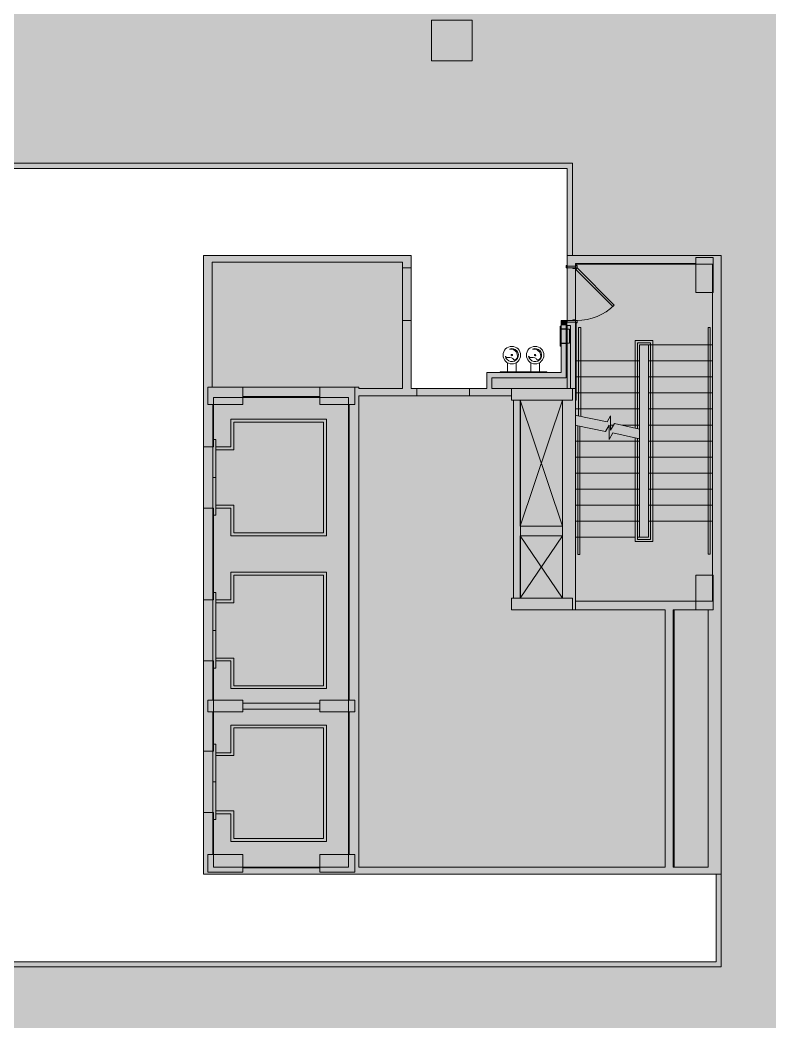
# Model space of a CAD drawing. Header units: inches. Extents: x 0 to 2024, y 708 to 2055.
# Drawn here: x 1505 to 2024, y 708 to 1400 of the extents above; entities that cross this region are included whole.
import ezdxf

# ---------------------------------------------------------------- set-up
doc = ezdxf.new("R2010")
doc.units = ezdxf.units.IN
doc.header["$MEASUREMENT"] = 0
for name, color, linetype, lineweight in [('A-DETL', 90, 'Continuous', 9), ('A-DETL-GENF', 92, 'Continuous', 9), ('A-DOOR', 31, 'Continuous', 13), ('A-WALL', 113, 'Continuous', 13), ('A-WALL-PATT', 111, 'Continuous', 13), ('B-CL', 7, 'Continuous', 9), ('CORE', 7, 'Continuous', 9), ('I-WALL', 2, 'Continuous', 13), ('Victor Bldg - 6th Floor_LINK_dwg', 8, 'Continuous', 9)]:
    doc.layers.add(name, color=color, linetype=linetype, lineweight=lineweight)

# ---------------------------------------------------------------- blocks, each defined once
blk = doc.blocks.new('Victor Bldg - 6th Floor_LINK_dwg-6972721-Level XX  CONSTRUCTION')
at = {"layer": 'B-CL', "flags": 128}
for points in [[(1968.5, 1212.5), (1980.5, 1212.5), (1980.5, 1236.5), (1968.5, 1236.5), (1968.5, 1212.5), (1968.5, 1236.5), (1980.5, 1236.5), (1980.5, 1212.5)], [(1657.5, 1147.5), (1657.5, 1135.5), (1633.5, 1135.5), (1633.5, 1147.5)], [(1734.5, 1147.5), (1734.5, 1135.5), (1710.5, 1135.5), (1710.5, 1147.5)], [(1842, 1146.5), (1884, 1146.5), (1884, 1138.5), (1842, 1138.5)], [(1968.5, 994.5), (1980.5, 994.5), (1980.5, 1018.5), (1968.5, 1018.5), (1968.5, 994.5), (1968.5, 1018.5), (1980.5, 1018.5), (1980.5, 994.5)], [(1842, 1002.5), (1884, 1002.5), (1884, 994.5), (1842, 994.5)], [(1633.5, 924.5), (1657.5, 924.5), (1657.5, 932.5), (1633.5, 932.5)], [(1710.5, 924.5), (1734.5, 924.5), (1734.5, 932.5), (1710.5, 932.5)], [(1657.5, 826.5), (1657.5, 814.5), (1633.5, 814.5), (1633.5, 826.5)], [(1734.5, 826.5), (1734.5, 814.5), (1710.5, 814.5), (1710.5, 826.5)]]:
    blk.add_lwpolyline(points, close=True, dxfattribs=at)
at = {"layer": 'CORE'}
for p, q in [((1968.5, 1232.5), (1927.99, 1232.5)), ((1980, 1212.5), (1980, 1018.5)), ((1773.13, 1193.38), (1767.13, 1193.38)), ((1980, 1176.5), (1935.99, 1176.5)), ((1839.25, 1158), (1839.25, 1164.3)), ((1845.25, 1158), (1845.25, 1164.3)), ((1855.25, 1158), (1855.25, 1164.3)), ((1861.25, 1158), (1861.25, 1164.3)), ((1929.99, 1165.5), (1885.99, 1165.5)), ((1980, 1165.5), (1935.99, 1165.5)), ((1929.99, 1154.5), (1885.99, 1154.5)), ((1980, 1154.5), (1935.99, 1154.5)), ((1929.99, 1143.5), (1885.99, 1143.5)), ((1980, 1143.5), (1935.99, 1143.5)), ((1657.5, 1141), (1710.5, 1141)), ((1730.62, 1135.5), (1730.62, 932.5)), ((1843.49, 1138.5), (1843.49, 1002.5)), ((1929.99, 1132.5), (1885.99, 1132.5)), ((1980, 1132.5), (1935.99, 1132.5)), ((1912.1, 1121.5), (1910.09, 1121.5)), ((1929.99, 1121.5), (1917.76, 1121.5)), ((1980, 1121.5), (1935.99, 1121.5)), ((1929.99, 1110.5), (1885.99, 1110.5)), ((1980, 1110.5), (1935.99, 1110.5)), ((1929.99, 1099.5), (1885.99, 1099.5)), ((1980, 1099.5), (1935.99, 1099.5)), ((1929.99, 1088.5), (1885.99, 1088.5)), ((1980, 1088.5), (1935.99, 1088.5)), ((1929.99, 1077.5), (1885.99, 1077.5)), ((1980, 1077.5), (1935.99, 1077.5)), ((1929.99, 1066.5), (1885.99, 1066.5)), ((1980, 1066.5), (1935.99, 1066.5)), ((1929.99, 1055.5), (1885.99, 1055.5)), ((1980, 1055.5), (1935.99, 1055.5)), ((1926.99, 1044.5), (1885.99, 1044.5)), ((1885.99, 994.5), (1884, 994.5)), ((1710.5, 930.5), (1657.5, 930.5)), ((1710.5, 926.5), (1657.5, 926.5)), ((1730.62, 924.5), (1730.62, 826.5)), ((1710.5, 817.5), (1657.5, 817.5))]:
    blk.add_line(p, q, dxfattribs=at)
at = {"layer": 'CORE', "flags": 128}
for points in [[(1630.5, 1064.5), (1630.5, 1106.5), (1630.5, 1238), (1773.13, 1238), (1773.13, 1229.38)], [(1767.13, 1229.38), (1767.13, 1193.38), (1767.13, 1146.5), (1737.12, 1146.5), (1737.12, 1147.5), (1636.5, 1147.5), (1636.5, 1233.38), (1767.13, 1233.38), (1767.13, 1229.38), (1773.13, 1229.38), (1773.13, 1193.38), (1773.13, 1146.5), (1777.13, 1146.5)], [(1986, 1238), (1880.36, 1238), (1880.36, 1229.38)], [(1962.63, 1232.5), (1885.99, 1232.5), (1885.99, 1229.38), (1885.99, 1193.38), (1885.99, 1000.5), (1968.5, 1000.5), (1885.99, 1000.5)], [(1986, 994.5), (1986, 1238), (1986, 994.5), (1986, 857.5)], [(1880.36, 1193.38), (1880.36, 1229.38), (1885.99, 1229.38)], [(1885.99, 1193.38), (1876.12, 1193.38), (1876.12, 1187.5), (1876.12, 1177.5), (1876.12, 1157.5), (1825.13, 1157.5), (1825.13, 1146.5), (1813.13, 1146.5)], [(1876.12, 1189.31), (1875.46, 1189.31), (1875.46, 1175.69), (1876.12, 1175.69)], [(1875.46, 1177.69), (1881.95, 1177.69), (1881.95, 1187.31), (1875.46, 1187.31)], [(1882.49, 1146.5), (1882.49, 1189.88), (1879.62, 1189.88), (1879.62, 1187.5), (1876.12, 1187.5)], [(1888.04, 1127.64), (1888.04, 1188.5), (1889.59, 1188.5), (1889.59, 1127.32)], [(1876.12, 1177.5), (1879.62, 1177.5), (1879.62, 1154), (1828.63, 1154), (1828.63, 1146.5), (1842, 1146.5)], [(1926.94, 1119.29), (1926.94, 1179.5), (1939.05, 1179.5), (1939.05, 1041.5), (1926.94, 1041.5), (1926.94, 1112.56)], [(1928.49, 1112.24), (1928.49, 1043), (1937.49, 1043), (1937.49, 1178), (1928.49, 1178), (1928.49, 1118.97)], [(1928.55, 1044.5), (1929.99, 1044.5), (1929.99, 1176.5), (1929.99, 1044.5), (1935.99, 1044.5), (1935.99, 1176.5), (1929.99, 1176.5), (1935.99, 1176.5), (1935.99, 1044.5), (1929.99, 1044.5)], [(1866.25, 1157.5), (1866.25, 1158), (1834.25, 1158), (1834.25, 1157.5)], [(1813.13, 1141.5), (1813.13, 1146.5), (1777.13, 1146.5), (1777.13, 1141.5), (1813.13, 1141.5), (1821.25, 1141.5), (1842, 1141.5)], [(1947.63, 994.5), (1885.99, 994.5), (1885.99, 1146.5), (1884, 1146.5)], [(1630.5, 1106.5), (1637, 1106.5), (1637, 1135.5)], [(1888.12, 994.5), (1947.63, 994.5), (1947.63, 818), (1737.12, 818), (1737.12, 1141.5), (1777.13, 1141.5)], [(1847.99, 1052), (1876.99, 1052), (1847.99, 1138.5), (1847.99, 1052), (1876.99, 1138.5), (1876.99, 1002.5)], [(1886.49, 1127.97), (1907.63, 1123.59), (1910.09, 1127.84), (1910.09, 1118.01), (1912.71, 1122.55), (1929.99, 1118.66)], [(1886.49, 1121.23), (1906.53, 1117.08), (1908.98, 1121.33), (1908.98, 1111.5), (1911.6, 1116.05), (1929.99, 1111.93)], [(1889.04, 1120.59), (1889.04, 1032.5), (1887.49, 1032.5), (1887.49, 1120.91)], [(1637, 924.5), (1637, 897.5), (1630.5, 897.5), (1630.5, 959.5), (1630.5, 1001.5), (1630.5, 1064.5), (1637, 1064.5), (1637, 1001.5), (1630.5, 1001.5)], [(1847.99, 1002.5), (1876.99, 1002.5), (1847.99, 1045.5), (1847.99, 1002.5), (1876.99, 1045.5), (1847.99, 1045.5)], [(1986, 994.87), (1986, 813), (1630.5, 813), (1630.5, 855.5), (1630.5, 897.5)], [(1970.5, 994.5), (1953, 994.5), (1977, 994.5), (1977, 818), (1953, 818), (1953, 994.5)], [(1637, 932.5), (1637, 959.5), (1630.5, 959.5)], [(1637, 826.5), (1637, 855.5), (1630.5, 855.5)]]:
    blk.add_lwpolyline(points, dxfattribs=at)
for points in [[(1978.5, 1188.5), (1976.95, 1188.5), (1976.95, 1032.93), (1978.5, 1032.93)], [(1715, 1125.5), (1649.28, 1125.5), (1649.28, 1106.5), (1639, 1106.5), (1639, 1064.5), (1649.28, 1064.5), (1649.28, 1045.5), (1715, 1045.5)], [(1713, 1123.5), (1651.28, 1123.5), (1651.28, 1104.5), (1639, 1104.5), (1639, 1066.5), (1651.28, 1066.5), (1651.28, 1047.5), (1713, 1047.5)], [(1637, 1111.46), (1639, 1111.46), (1639, 1085.5), (1637, 1085.5)], [(1637, 1059.54), (1639, 1059.54), (1639, 1085.5), (1637, 1085.5)], [(1715, 1020.5), (1649.28, 1020.5), (1649.28, 1001.5), (1639, 1001.5), (1639, 959.5), (1649.28, 959.5), (1649.28, 940.5), (1715, 940.5)], [(1713, 1018.5), (1651.28, 1018.5), (1651.28, 999.5), (1639, 999.5), (1639, 961.5), (1651.28, 961.5), (1651.28, 942.5), (1713, 942.5)], [(1637, 1006.46), (1639, 1006.46), (1639, 980.5), (1637, 980.5)], [(1637, 954.54), (1639, 954.54), (1639, 980.5), (1637, 980.5)], [(1715, 915.5), (1649.28, 915.5), (1649.28, 896.5), (1639, 896.5), (1639, 854.5), (1649.28, 854.5), (1649.28, 835.5), (1715, 835.5)], [(1713, 913.5), (1651.28, 913.5), (1651.28, 894.5), (1639, 894.5), (1639, 856.5), (1651.28, 856.5), (1651.28, 837.5), (1713, 837.5)], [(1637, 902.46), (1639, 902.46), (1639, 876.5), (1637, 876.5)], [(1637, 850.54), (1639, 850.54), (1639, 876.5), (1637, 876.5)]]:
    blk.add_lwpolyline(points, close=True, dxfattribs=at)
at = {"layer": 'CORE'}
for centre, radius in [((1842.25, 1169.5), 6), ((1842.25, 1169.5), 0.5), ((1858.25, 1169.5), 6), ((1858.25, 1169.5), 0.5)]:
    blk.add_circle(centre, radius, dxfattribs=at)
for centre, radius, start, end in [((1842.25, 1169.5), 4.5, 188.26505, 112.11638), ((1841.2, 1168.76), 4.95, 0.43355, 97.45056), ((1858.25, 1169.5), 4.5, 188.26505, 112.11638), ((1857.2, 1168.76), 4.95, 0.43355, 97.45056), ((1839.35, 1169.38), 1.64, 198.80257, 285.2052), ((1840.77, 1164.97), 3, 23.61373, 109.26333), ((1843.58, 1168.74), 2.57, 268.70685, 1.19988), ((1855.35, 1169.38), 1.64, 198.80257, 285.2052), ((1856.77, 1164.97), 3, 23.61373, 109.26333), ((1859.58, 1168.74), 2.57, 268.70685, 1.19988)]:
    blk.add_arc(centre, radius, start, end, dxfattribs=at)
blk = doc.blocks.new('Door - Single - Solid Door-7070626-Level XX  CONSTRUCTION')
at = {"layer": 'A-DOOR'}
h = blk.add_hatch(color=250, dxfattribs=at)
h.paths.add_polyline_path([(23.62, 3.34), (23.62, 3.84), (22.12, 3.84), (22.12, 2.34), (21.62, 2.34), (21.62, 0.84), (22.12, 0.84), (22.12, -2.91), (23.24, -2.91), (23.24, 3.09), (23.62, 3.09)], flags=0)
h.paths.add_polyline_path([(-13.63, 2.34), (-14.13, 2.34), (-14.13, 3.84), (-15.63, 3.84), (-15.63, 3.09), (-15.26, 3.09), (-15.26, -2.91), (-15.63, -2.91), (-15.63, -3.66), (-14.13, -3.65), (-14.13, 0.84), (-13.63, 0.84)], flags=0)
at = {"layer": 'A-DOOR', "color": 8, "lineweight": 20}
for p, q in [((-14.01, 3.84), (11.45, 29.29)), ((12.42, 28.32), (-13.03, 2.87)), ((11.45, 29.29), (12.42, 28.32)), ((-15.63, 3.84), (-15.63, 3.09)), ((-14.13, 3.84), (-15.63, 3.84)), ((-14.13, 2.34), (-14.13, 3.84)), ((-13.63, 2.34), (-14.13, 2.34)), ((-14.13, -3.66), (-14.13, 0.84)), ((-14.13, 0.84), (-13.63, 0.84)), ((-13.03, 2.87), (-14.01, 3.84)), ((-13.63, 0.84), (-13.63, 2.34)), ((22.12, 2.34), (21.62, 2.34)), ((21.62, 2.34), (21.62, 0.84)), ((21.62, 0.84), (22.12, 0.84)), ((23.62, 3.84), (22.12, 3.84)), ((22.12, 3.84), (22.12, 2.34)), ((22.12, 0.84), (22.12, -2.91)), ((23.62, 3.09), (23.62, 3.84)), ((-15.63, -2.91), (-15.63, -3.66)), ((-15.63, -3.66), (-14.13, -3.66))]:
    blk.add_line(p, q, dxfattribs=at)
at = {"layer": 'A-DOOR', "lineweight": 9}
blk.add_arc((-14.01, 3.84), 36, 359.5, 45, dxfattribs=at)

msp = doc.modelspace()

# ---------------------------------------------------------------- hatches: boundary and pattern name
at = {"layer": 'A-DETL-GENF'}
h = msp.add_hatch(color=7, dxfattribs=at)
h.paths.add_polyline_path([(3.5, 707.56), (34.12, 707.56), (34.12, 728.5), (12, 728.5), (12, 716.5), (3.5, 716.5)], flags=0)
h.paths.add_polyline_path([(34.12, 814.5), (34.12, 896.5), (12, 896.5), (12, 884.5), (3.5, 884.5), (3.5, 826.5), (12, 826.5), (12, 814.5), (30, 814.5)], flags=0)
h.paths.add_polyline_path([(22.25, 982.5), (34.12, 982.5), (34.12, 1064.5), (12, 1064.5), (12, 1052.5), (3.5, 1052.5), (3.5, 994.5), (12, 994.5), (12, 982.5), (13.76, 982.5)], flags=0)
h.paths.add_polyline_path([(493, 1013.5), (517, 1013.5), (517, 1037.5), (493, 1037.5), (493, 1013.75)], flags=0)
h.paths.add_polyline_path([(24.37, 1150.5), (34.12, 1150.5), (34.12, 1206), (24.37, 1206), (24.37, 1249.75), (5.5, 1249.75), (5.5, 1242), (0, 1242), (0, 1162.5), (12, 1162.5), (12, 1150.5), (22.25, 1150.5)], flags=0)
h.paths.add_polyline_path([(22.25, 1301.25), (24.37, 1301.25), (24.37, 1355.38), (34.12, 1355.38), (34.12, 1400.5), (12, 1400.5), (12, 1387), (0, 1387), (0, 1309), (5.5, 1309), (5.5, 1301.25)], flags=0)
h.paths.add_polyline_path([(1455, 1371.5), (1455, 1399.5), (1427, 1399.5), (1427, 1371.5), (1453, 1371.5)], flags=0)
h.paths.add_polyline_path([(1815, 1371.5), (1815, 1399.5), (1787, 1399.5), (1787, 1371.5), (1813.84, 1371.5)], flags=0)
h.paths.add_polyline_path([(829, 1373.5), (853, 1373.5), (853, 1397.5), (829, 1397.5)], flags=0)
h.paths.add_polyline_path([(493, 1373.5), (517, 1373.5), (517, 1397.5), (493, 1397.5), (493, 1373.75)], flags=0)
h.paths.add_polyline_path([(1069, 1373.5), (1093, 1373.5), (1093, 1397.5), (1069, 1397.5)], flags=0)
h.paths.add_polyline_path([(12, 1486.5), (34.12, 1486.5), (34.12, 1568.5), (12, 1568.5), (12, 1555), (3.5, 1555), (3.5, 1500), (12, 1500)], flags=0)
h.paths.add_polyline_path([(24.37, 1654.5), (34.12, 1654.5), (34.12, 1736.5), (12, 1736.5), (12, 1723), (3.5, 1723), (3.5, 1668), (12, 1668), (12, 1654.5)], flags=0)
h.paths.add_polyline_path([(1787, 1731.5), (1815, 1731.5), (1815, 1759.5), (1787, 1759.5), (1787, 1733.5)], flags=0)
h.paths.add_polyline_path([(1069, 1733.5), (1093, 1733.5), (1093, 1757.5), (1069, 1757.5)], flags=0)
h.paths.add_polyline_path([(1429, 1733.5), (1453, 1733.5), (1453, 1757.5), (1429, 1757.5)], flags=0)
h.paths.add_polyline_path([(517, 1733.5), (517, 1757.5), (493, 1757.5), (493, 1733.5)], flags=0)
h.paths.add_polyline_path([(829, 1733.5), (853, 1733.5), (853, 1757.5), (829, 1757.5)], flags=0)
h.paths.add_polyline_path([(24.37, 1822.5), (34.12, 1822.5), (34.12, 1872.5), (24.37, 1872.5), (24.37, 1923.25), (5.5, 1923.25), (5.5, 1915.5), (0, 1915.5), (0, 1836), (12, 1836), (12, 1822.5)], flags=0)
h.paths.add_polyline_path([(24.37, 1974.75), (24.37, 2031.38), (37.25, 2031.38), (37.25, 2049.5), (29.5, 2049.5), (29.5, 2055), (0, 2055), (0, 1982.5), (5.5, 1982.5), (5.5, 1974.75)], flags=0)
h.paths.add_polyline_path([(517, 2021.5), (517, 2035.5), (543, 2035.5), (543, 2051.5), (480, 2051.5), (480, 2052.5), (447.75, 2052.5), (447.75, 2031.38), (493, 2031.38), (493, 2021.5), (499.38, 2021.5)], flags=0)
h.paths.add_polyline_path([(1039, 2021.5), (1063, 2021.5), (1063, 2035.5), (1083, 2035.5), (1083, 2051.5), (1019, 2051.5), (1019, 2035.5), (1039, 2035.5)], flags=0)
h.paths.add_polyline_path([(1399, 2021.5), (1423, 2021.5), (1423, 2035.5), (1443, 2035.5), (1443, 2051.5), (1379, 2051.5), (1379, 2035.5), (1399, 2035.5)], flags=0)
h.paths.add_polyline_path([(685.5, 2021.5), (703, 2021.5), (703, 2035.5), (723, 2035.5), (723, 2051.5), (659, 2051.5), (659, 2035.5), (679, 2035.5), (679, 2021.5)], flags=0)
h.paths.add_polyline_path([(1759, 2021.5), (1783, 2021.5), (1783, 2035.5), (1803, 2035.5), (1803, 2051.5), (1739, 2051.5), (1739, 2035.5), (1759, 2035.5)], flags=0)
h.paths.add_polyline_path([(407.75, 2031.38), (407.75, 2052.5), (360.75, 2052.5), (360.75, 2031.38)], flags=0)
h.paths.add_polyline_path([(88.75, 2031.38), (135.25, 2031.38), (135.25, 2052.5), (126.25, 2052.5), (126.25, 2055), (96.5, 2055), (96.5, 2049.5), (88.75, 2049.5)], flags=0)
h.paths.add_polyline_path([(177.75, 2031.38), (226.75, 2031.38), (226.75, 2052.5), (177.75, 2052.5)], flags=0)
h.paths.add_polyline_path([(318.25, 2031.38), (318.25, 2052.5), (269.38, 2052.5), (269.38, 2031.38)], flags=0)
h.paths.add_polyline_path([(598, 2035.5), (604, 2035.5), (604, 2047.5), (598, 2047.5)], flags=0)
h.paths.add_polyline_path([(784, 2035.5), (784, 2047.5), (778, 2047.5), (778, 2035.5)], flags=0)
h.paths.add_polyline_path([(839, 2035.5), (903, 2035.5), (903, 2051.5), (839, 2051.5)], flags=0)
h.paths.add_polyline_path([(1144, 2035.5), (1144, 2047.5), (1138, 2047.5), (1138, 2035.5)], flags=0)
h.paths.add_polyline_path([(1199, 2035.5), (1263, 2035.5), (1263, 2051.5), (1199, 2051.5), (1199, 2035.75)], flags=0)
h.paths.add_polyline_path([(958, 2035.5), (964, 2035.5), (964, 2047.5), (958, 2047.5)], flags=0)
h.paths.add_polyline_path([(1983, 2035.5), (1983, 2051.5), (1919, 2051.5), (1919, 2035.5)], flags=0)
h.paths.add_polyline_path([(1324, 2035.5), (1324, 2047.5), (1318, 2047.5), (1318, 2035.5)], flags=0)
h.paths.add_polyline_path([(1559, 2035.5), (1623, 2035.5), (1623, 2051.5), (1559, 2051.5)], flags=0)
h.paths.add_polyline_path([(1684, 2035.5), (1684, 2047.5), (1678, 2047.5), (1678, 2035.5)], flags=0)
h.paths.add_polyline_path([(1864, 2035.5), (1864, 2047.5), (1858, 2047.5), (1858, 2035.5)], flags=0)
h.paths.add_polyline_path([(1498, 2035.5), (1504, 2035.5), (1504, 2047.5), (1498, 2047.5), (1498, 2043.5)], flags=0)
h = msp.add_hatch(color=9, dxfattribs=at)
h.paths.add_polyline_path([(1843, 707.56), (2023.53, 707.56), (2023.53, 2035.5), (1783, 2035.5), (1783, 2021.5), (1759, 2021.5), (1759, 2035.5), (1443, 2035.5), (1443, 1757.5), (1453, 1757.5), (1453, 1733.5), (1443, 1733.5), (1443, 1399.5), (1455, 1399.5), (1455, 1371.5), (1443, 1371.5), (1443, 1301.25), (1883.86, 1301.25), (1883.86, 1238), (1986, 1238), (1986, 749.5), (807.87, 749.5), (807.87, 748.75), (806.37, 748.75), (806.37, 750.75), (805.87, 750.75), (805.87, 752.25), (806.37, 752.25), (806.37, 753), (770.12, 753), (770.12, 752.25), (770.62, 752.25), (770.62, 750.75), (770.12, 750.75), (770.12, 748.75), (768.62, 748.75), (768.62, 749.5), (765.5, 749.5), (765.5, 872.5), (34.12, 872.5), (34.12, 814.5), (30, 814.5), (30, 728.5), (34.12, 728.5), (34.12, 707.56), (1819, 707.56)], flags=0)
h.paths.add_polyline_path([(1004.38, 813), (1040.62, 813), (1040.62, 813.75), (1040.12, 813.75), (1040.12, 815.25), (1040.62, 815.25), (1040.62, 818.38), (1042.12, 818.38), (1042.12, 817.63), (1052.5, 817.63), (1052.5, 912.5), (993, 912.5), (993, 951.5), (907.38, 951.5), (907.38, 817.63), (1002.88, 817.63), (1002.89, 818.38), (1004.38, 818.38), (1004.38, 815.25), (1004.88, 815.25), (1004.88, 813.75), (1004.38, 813.75)], flags=0)
h.paths.add_polyline_path([(899.19, 813), (899.19, 815.38), (898.69, 815.38), (898.69, 816.88), (899.19, 816.88), (899.19, 818.38), (900.69, 818.38), (900.69, 817.63), (902.75, 817.63), (902.75, 951.5), (833.62, 951.5), (833.62, 817.63), (861.44, 817.63), (861.44, 818.38), (862.94, 818.38), (862.94, 816.88), (863.44, 816.88), (863.44, 815.38), (862.94, 815.38), (862.94, 813), (899.06, 813)], flags=0)
h.paths.add_polyline_path([(1286.13, 813), (1286.63, 813), (1286.63, 814.75), (1286.13, 814.75), (1286.13, 816.25), (1286.63, 816.25), (1286.63, 817.75), (1288.13, 817.75), (1288.13, 817), (1321.5, 817), (1321.5, 865.13), (1290.75, 865.13), (1290.75, 912.5), (1058.5, 912.5), (1058.5, 817), (1248.88, 817), (1248.88, 817.75), (1250.38, 817.75), (1250.38, 816.25), (1250.88, 816.25), (1250.88, 814.75), (1250.38, 814.75), (1250.38, 813), (1260.07, 813)], flags=0)
h.paths.add_polyline_path([(1825.13, 818), (1947.62, 818), (1947.62, 994.5), (1842, 994.5), (1842, 1002.5), (1843.49, 1002.5), (1843.49, 1138.5), (1842, 1138.5), (1842, 1141.5), (1737.12, 1141.5), (1737.12, 818), (1765.42, 818)], flags=0)
h.paths.add_polyline_path([(1953.63, 818), (1977, 818), (1977, 994.5), (1953.63, 994.5), (1953.63, 839.25)], flags=0)
h.paths.add_polyline_path([(1730.12, 818), (1730.12, 1140.5), (1637.5, 1140.5), (1637.5, 1106.5), (1630.5, 1106.5), (1630.5, 1064.5), (1637.5, 1064.5), (1637.5, 1001.5), (1630.5, 1001.5), (1630.5, 959.5), (1637.5, 959.5), (1637.5, 897.5), (1630.5, 897.5), (1630.5, 855.5), (1637.5, 855.5), (1637.5, 818)], flags=0)
h.paths.add_polyline_path([(1484.5, 818), (1484.5, 855.5), (1491.5, 855.5), (1491.5, 897.5), (1484.5, 897.5), (1484.5, 959.5), (1491.5, 959.5), (1491.5, 1001.5), (1484.5, 1001.5), (1484.5, 1064.5), (1491.5, 1064.5), (1491.5, 1106.5), (1484.5, 1106.5), (1484.5, 1153.5), (1388.5, 1153.5), (1388.5, 1106.5), (1381.5, 1106.5), (1381.5, 1143.5), (1321.5, 1143.5), (1321.5, 1013.5), (1323.13, 1013.5), (1323.13, 1014.25), (1324.63, 1014.25), (1324.65, 1012.75), (1325.13, 1012.75), (1325.13, 1011.25), (1324.63, 1011.25), (1324.63, 1008.5), (1360.88, 1008.5), (1360.88, 1011.25), (1360.38, 1011.25), (1360.38, 1012.75), (1360.88, 1012.75), (1360.88, 1014.25), (1362.38, 1014.25), (1362.38, 1013.5), (1381.5, 1013.5), (1381.5, 1064.5), (1388.5, 1064.5), (1388.5, 818)], flags=0)
h.paths.add_polyline_path([(1318, 868.63), (1318, 912.5), (1294.25, 912.5), (1294.25, 868.63)], flags=0)
h.paths.add_polyline_path([(1023.22, 916), (1023.22, 936.5), (1026.38, 936.5), (1026.38, 1013.5), (1029.88, 1013.5), (1029.88, 936.5), (1038.55, 936.5), (1038.55, 1013.5), (1036, 1013.5), (1036, 1234.5), (867.37, 1234.5), (867.37, 957.5), (993, 957.5), (993, 1017.5), (1016.5, 1017.5), (1016.5, 1013.5), (997, 1013.5), (997, 916)], flags=0)
h.paths.add_polyline_path([(1257.5, 924.5), (1257.5, 960.5), (1261, 960.5), (1261, 928), (1317.25, 928), (1317.25, 929.12), (1318.75, 929.12), (1318.75, 929.62), (1320.25, 929.62), (1320.25, 929.12), (1321.5, 929.12), (1321.5, 965.37), (1320.25, 965.37), (1320.25, 964.87), (1318.75, 964.87), (1318.75, 965.37), (1317.25, 965.37), (1317.25, 966.87), (1318, 966.87), (1318, 1004.12), (1261, 1004.12), (1261, 1009.12), (1318, 1009.12), (1318, 1066.12), (1042, 1066.12), (1042, 1013.5), (1042.05, 1013.5), (1042.05, 936.5), (1047.22, 936.5), (1047.22, 924.5), (1249.2, 924.5)], flags=0)
h.paths.add_polyline_path([(861.38, 957.5), (861.38, 1234.5), (838, 1234.5), (838, 957.5)], flags=0)
h.paths.add_polyline_path([(1980, 1000.5), (1980, 1232), (1886.36, 1232), (1886.36, 1230.94), (1887.11, 1230.94), (1887.11, 1229.44), (1885.61, 1229.44), (1885.61, 1228.94), (1884.11, 1228.94), (1884.11, 1229.44), (1880.36, 1229.44), (1880.36, 1193.19), (1884.11, 1193.19), (1884.11, 1193.69), (1885.61, 1193.69), (1885.61, 1193.19), (1887.11, 1193.19), (1887.11, 1191.69), (1886.36, 1191.69), (1886.36, 1138.5), (1885.99, 1138.5), (1885.99, 1000.5), (1977, 1000.5)], flags=0)
h.paths.add_polyline_path([(1876.99, 1002.5), (1876.99, 1138.5), (1848.11, 1138.5), (1848.11, 1002.5), (1876.13, 1002.5)], flags=0)
h.paths.add_polyline_path([(1317.73, 1070.12), (1318, 1070.12), (1318, 1080.12), (1042, 1080.12), (1042, 1070.12), (1249.2, 1070.12)], flags=0)
h.paths.add_polyline_path([(1317.79, 1084.12), (1318, 1084.12), (1318, 1149.63), (1317.25, 1149.63), (1317.25, 1151.13), (1319.25, 1151.13), (1319.25, 1151.63), (1320.75, 1151.63), (1320.75, 1151.13), (1322.25, 1151.13), (1322.25, 1149.63), (1321.5, 1149.63), (1321.5, 1147), (1381.5, 1147), (1381.5, 1234.5), (1379.13, 1234.5), (1379.13, 1233.75), (1377.63, 1233.75), (1377.63, 1235.25), (1377.13, 1235.25), (1377.13, 1236.75), (1377.63, 1236.75), (1377.63, 1238), (1341.38, 1238), (1341.38, 1236.75), (1341.88, 1236.75), (1341.88, 1235.25), (1341.38, 1235.25), (1341.38, 1233.75), (1339.88, 1233.75), (1339.88, 1234.5), (1321.5, 1234.5), (1321.5, 1188.88), (1322.25, 1188.88), (1322.25, 1187.38), (1320.75, 1187.38), (1320.75, 1186.88), (1319.25, 1186.88), (1319.25, 1187.38), (1317.25, 1187.38), (1317.25, 1188.88), (1318, 1188.88), (1318, 1199), (1248, 1199), (1248, 1191.75), (1242, 1191.75), (1242, 1215.75), (1104, 1215.75), (1104, 1191.75), (1098, 1191.75), (1098, 1220), (1042, 1220), (1042, 1084.12), (1249.2, 1084.12)], flags=0)
h.paths.add_polyline_path([(1829.94, 1146.5), (1880.36, 1146.5), (1880.36, 1189.88), (1879.63, 1189.88), (1879.63, 1154), (1828.63, 1154), (1828.63, 1146.5)], flags=0)
h.paths.add_polyline_path([(1767.13, 1146.5), (1767.13, 1233.38), (1636.5, 1233.38), (1636.5, 1147.5), (1737.12, 1147.5), (1737.12, 1146.5), (1765.42, 1146.5)], flags=0)
h.paths.add_polyline_path([(1406.25, 1165.5), (1488, 1165.5), (1488, 1234.5), (1443.88, 1234.5), (1443.88, 1233.75), (1442.38, 1233.75), (1442.38, 1235.25), (1441.88, 1235.25), (1441.88, 1236.75), (1442.38, 1236.75), (1442.38, 1238), (1406.12, 1238), (1406.12, 1236.75), (1406.62, 1236.75), (1406.62, 1235.25), (1406.12, 1235.25), (1406.12, 1233.75), (1404.62, 1233.75), (1404.62, 1234.5), (1402, 1234.5), (1402, 1228.5), (1385, 1228.5), (1385, 1165.5), (1402, 1165.5)], flags=0)
h.paths.add_polyline_path([(1248, 1202.5), (1318, 1202.5), (1318, 1234.5), (1248, 1234.5), (1248, 1215.75)], flags=0)
h.paths.add_polyline_path([(1104, 1219.75), (1244.5, 1219.75), (1244.5, 1232), (1101.5, 1232), (1101.5, 1219.75)], flags=0)
h.paths.add_polyline_path([(1087, 1223.5), (1098, 1223.5), (1098, 1234.5), (1042, 1234.5), (1042, 1223.5)], flags=0)
h.paths.add_polyline_path([(1398.5, 1232), (1398.5, 1234.5), (1385, 1234.5), (1385, 1232), (1388.5, 1232)], flags=0)
h.paths.add_polyline_path([(1815, 1371.5), (1787, 1371.5), (1787, 1399.5), (1815, 1399.5)], flags=0)
h.paths.add_polyline_path([(1787, 1731.5), (1787, 1759.5), (1815, 1759.5), (1815, 1731.5)], flags=0)
at = {"layer": 'A-WALL-PATT', "lineweight": 9}
for points in [[(1880.36, 1297.75), (1880.36, 1301.25), (1196.5, 1301.25), (1196.5, 1297.75), (1765.42, 1297.75)], [(1880.36, 1232), (1883.86, 1232), (1883.86, 1301.25), (1880.36, 1301.25), (1880.36, 1232.99)], [(1630.5, 1233.38), (1773.13, 1233.38), (1773.13, 1238), (1630.5, 1238)], [(1636.5, 1147.5), (1636.5, 1233.38), (1630.5, 1233.38), (1630.5, 1147.5)], [(1773.13, 1146.5), (1773.13, 1233.38), (1767.13, 1233.38), (1767.13, 1146.5)], [(1980, 1232), (1980, 1238), (1883.86, 1238), (1883.86, 1232), (1912.57, 1232)], [(1980, 994.5), (1986, 994.5), (1986, 1238), (1980, 1238), (1980, 1000.5)], [(1879.63, 1189.88), (1880.36, 1189.88), (1880.36, 1193.38), (1876.13, 1193.38), (1876.13, 1189.88)], [(1879.63, 1157.5), (1879.63, 1189.88), (1876.13, 1189.88), (1876.13, 1157.5)], [(1825.13, 1146.5), (1828.63, 1146.5), (1828.63, 1157.5), (1825.13, 1157.5), (1825.13, 1147.81)], [(1848.11, 1154), (1879.63, 1154), (1879.63, 1157.5), (1828.63, 1157.5), (1828.63, 1154), (1842, 1154)], [(1630.5, 1140.5), (1730.12, 1140.5), (1730.12, 1147.5), (1630.5, 1147.5)], [(1737.12, 818), (1737.12, 1147.5), (1730.12, 1147.5), (1730.12, 818)], [(1765.42, 1141.5), (1842, 1141.5), (1842, 1146.5), (1737.12, 1146.5), (1737.12, 1141.5)], [(1879.31, 1138.5), (1880.36, 1138.5), (1880.36, 1146.5), (1842, 1146.5), (1842, 1138.5), (1876.99, 1138.5)], [(1637.5, 1106.5), (1637.5, 1140.5), (1630.5, 1140.5), (1630.5, 1106.5), (1636.5, 1106.5)], [(1843.49, 1002.5), (1848.11, 1002.5), (1848.11, 1138.5), (1843.49, 1138.5), (1843.49, 1057.85)], [(1885.99, 1002.5), (1885.99, 1138.5), (1876.99, 1138.5), (1876.99, 1002.5)], [(1637.5, 1001.5), (1637.5, 1064.5), (1630.5, 1064.5), (1630.5, 1001.5)], [(1880.36, 994.5), (1885.99, 994.5), (1885.99, 1002.5), (1842, 1002.5), (1842, 994.5), (1876.99, 994.5)], [(1947.62, 994.5), (1980, 994.5), (1980, 1000.5), (1885.99, 1000.5), (1885.99, 994.5)], [(1947.62, 818), (1953.63, 818), (1953.63, 994.5), (1947.62, 994.5), (1947.62, 882.71)], [(1980, 813), (1986, 813), (1986, 994.5), (1977, 994.5), (1977, 813)], [(1637.5, 897.5), (1637.5, 959.5), (1630.5, 959.5), (1630.5, 897.5)], [(1637.5, 813), (1637.5, 855.5), (1630.5, 855.5), (1630.5, 813)], [(1765.42, 813), (1977, 813), (1977, 818), (1637.5, 818), (1637.5, 813), (1737.12, 813)], [(1982.5, 749.5), (1986, 749.5), (1986, 813), (1982.5, 813), (1982.5, 753)], [(1765.42, 749.5), (1982.5, 749.5), (1982.5, 753), (807.5, 753), (807.5, 749.5), (1507.31, 749.5)]]:
    msp.add_hatch(color=7, dxfattribs=at).paths.add_polyline_path(points, flags=0)
h = msp.add_hatch(color=7, dxfattribs=at)
h.paths.add_polyline_path([(1885.99, 1138.5), (1886.36, 1138.5), (1886.36, 1192.06), (1880.36, 1192.06), (1880.36, 1138.5)], flags=0)
h.paths.add_polyline_path([(1886.14, 1230.56), (1886.36, 1230.56), (1886.36, 1232), (1880.36, 1232), (1880.36, 1230.56), (1883.86, 1230.56)], flags=0)

# ---------------------------------------------------------------- linework, layer by layer
at = {"layer": 'A-DETL'}
for p, q in [((1815, 1399.5), (1787, 1399.5)), ((1787, 1399.5), (1787, 1371.5)), ((1815, 1371.5), (1815, 1399.5)), ((1787, 1371.5), (1815, 1371.5)), ((1443, 1301.25), (1883.86, 1301.25)), ((1883.86, 1301.25), (1883.86, 1238)), ((1773.13, 1238), (1630.5, 1238)), ((1630.5, 1238), (1630.5, 813)), ((1773.13, 1146.5), (1773.13, 1238)), ((1883.86, 1238), (1880.36, 1238)), ((1880.36, 1238), (1880.36, 1193.38)), ((1880.36, 1193.38), (1876.13, 1193.38)), ((1876.13, 1193.38), (1876.13, 1157.5)), ((1876.13, 1157.5), (1825.13, 1157.5)), ((1825.13, 1157.5), (1825.13, 1146.5)), ((1825.13, 1146.5), (1773.13, 1146.5)), ((1630.5, 813), (1982.5, 813)), ((1982.5, 813), (1982.5, 753)), ((1982.5, 753), (769, 753))]:
    msp.add_line(p, q, dxfattribs=at)
at = {"layer": 'A-WALL', "color": 8, "lineweight": 20}
for p, q in [((1773.13, 1238), (1630.5, 1238)), ((1630.5, 1238), (1630.5, 1233.38)), ((1636.5, 1233.38), (1767.13, 1233.38)), ((1773.13, 1233.38), (1773.13, 1238)), ((1630.5, 1147.5), (1630.5, 1106.5)), ((1737.12, 1147.5), (1636.5, 1147.5)), ((1737.12, 1146.5), (1737.12, 1147.5)), ((1637.5, 1140.5), (1730.12, 1140.5)), ((1637.5, 1106.5), (1637.5, 1140.5)), ((1730.12, 1140.5), (1730.12, 818)), ((1737.12, 818), (1737.12, 1141.5)), ((1843.49, 1138.5), (1843.49, 1002.5)), ((1848.11, 1002.5), (1848.11, 1138.5)), ((1630.5, 1106.5), (1637.5, 1106.5)), ((1637.5, 1064.5), (1630.5, 1064.5)), ((1630.5, 1064.5), (1630.5, 1001.5)), ((1637.5, 1001.5), (1637.5, 1064.5)), ((1630.5, 1001.5), (1637.5, 1001.5)), ((1637.5, 959.5), (1630.5, 959.5)), ((1630.5, 959.5), (1630.5, 897.5)), ((1637.5, 897.5), (1637.5, 959.5)), ((1630.5, 897.5), (1637.5, 897.5)), ((1637.5, 855.5), (1630.5, 855.5)), ((1630.5, 855.5), (1630.5, 813)), ((1637.5, 818), (1637.5, 855.5)), ((1630.5, 813), (1637.5, 813))]:
    msp.add_line(p, q, dxfattribs=at)
at = {"layer": 'I-WALL', "color": 8, "lineweight": 20}
for p, q in [((1883.86, 1301.25), (1443, 1301.25)), ((1883.86, 1238), (1883.86, 1301.25)), ((1193, 1297.75), (1880.36, 1297.75)), ((1880.36, 1297.75), (1880.36, 1230.56)), ((1630.5, 1233.38), (1630.5, 1147.5)), ((1636.5, 1147.5), (1636.5, 1233.38)), ((1767.13, 1233.38), (1767.13, 1146.5)), ((1773.13, 1146.5), (1773.13, 1233.38)), ((1986, 1238), (1883.86, 1238)), ((1886.36, 1232), (1980, 1232)), ((1886.36, 1230.56), (1886.36, 1232)), ((1980, 1232), (1980, 1000.5)), ((1986, 749.5), (1986, 1238)), ((1880.36, 1230.56), (1886.36, 1230.56)), ((1876.13, 1193.38), (1876.13, 1157.5)), ((1880.36, 1193.38), (1876.13, 1193.38)), ((1880.36, 1192.06), (1880.36, 1193.38)), ((1886.36, 1192.06), (1880.36, 1192.06)), ((1886.36, 1138.5), (1886.36, 1192.06)), ((1879.63, 1154), (1879.63, 1189.88)), ((1879.63, 1189.88), (1880.36, 1189.88)), ((1880.36, 1189.88), (1880.36, 1146.5)), ((1876.13, 1157.5), (1825.13, 1157.5)), ((1825.13, 1157.5), (1825.13, 1146.5)), ((1828.63, 1154), (1879.63, 1154)), ((1828.63, 1146.5), (1828.63, 1154)), ((1767.13, 1146.5), (1737.12, 1146.5)), ((1825.13, 1146.5), (1773.13, 1146.5)), ((1880.36, 1146.5), (1828.63, 1146.5)), ((1737.12, 1141.5), (1842, 1141.5)), ((1842, 1141.5), (1842, 1138.5)), ((1842, 1138.5), (1843.49, 1138.5)), ((1848.11, 1138.5), (1876.99, 1138.5)), ((1876.99, 1138.5), (1876.99, 1002.5)), ((1885.99, 1138.5), (1886.36, 1138.5)), ((1885.99, 1000.5), (1885.99, 1138.5)), ((1843.49, 1002.5), (1842, 1002.5)), ((1842, 1002.5), (1842, 994.5)), ((1876.99, 1002.5), (1848.11, 1002.5)), ((1980, 1000.5), (1885.99, 1000.5)), ((1842, 994.5), (1947.62, 994.5)), ((1947.62, 994.5), (1947.62, 818)), ((1953.63, 994.5), (1977, 994.5)), ((1953.63, 818), (1953.63, 994.5)), ((1977, 994.5), (1977, 818)), ((1730.12, 818), (1637.5, 818)), ((1947.62, 818), (1737.12, 818)), ((1977, 818), (1953.63, 818)), ((1637.5, 813), (1982.5, 813)), ((1982.5, 813), (1982.5, 753)), ((1982.5, 753), (807.5, 753)), ((807.5, 749.5), (1986, 749.5))]:
    msp.add_line(p, q, dxfattribs=at)

# ---------------------------------------------------------------- block references
at = {"layer": 'A-DOOR', "rotation": 270}
msp.add_blockref('Door - Single - Solid Door-7070626-Level XX  CONSTRUCTION', (1883.27, 1215.31), dxfattribs=at)
at = {"layer": 'Victor Bldg - 6th Floor_LINK_dwg', "color": 7}
msp.add_blockref('Victor Bldg - 6th Floor_LINK_dwg-6972721-Level XX  CONSTRUCTION', (0, 0), dxfattribs=at)

doc.saveas('drawing.dxf')
